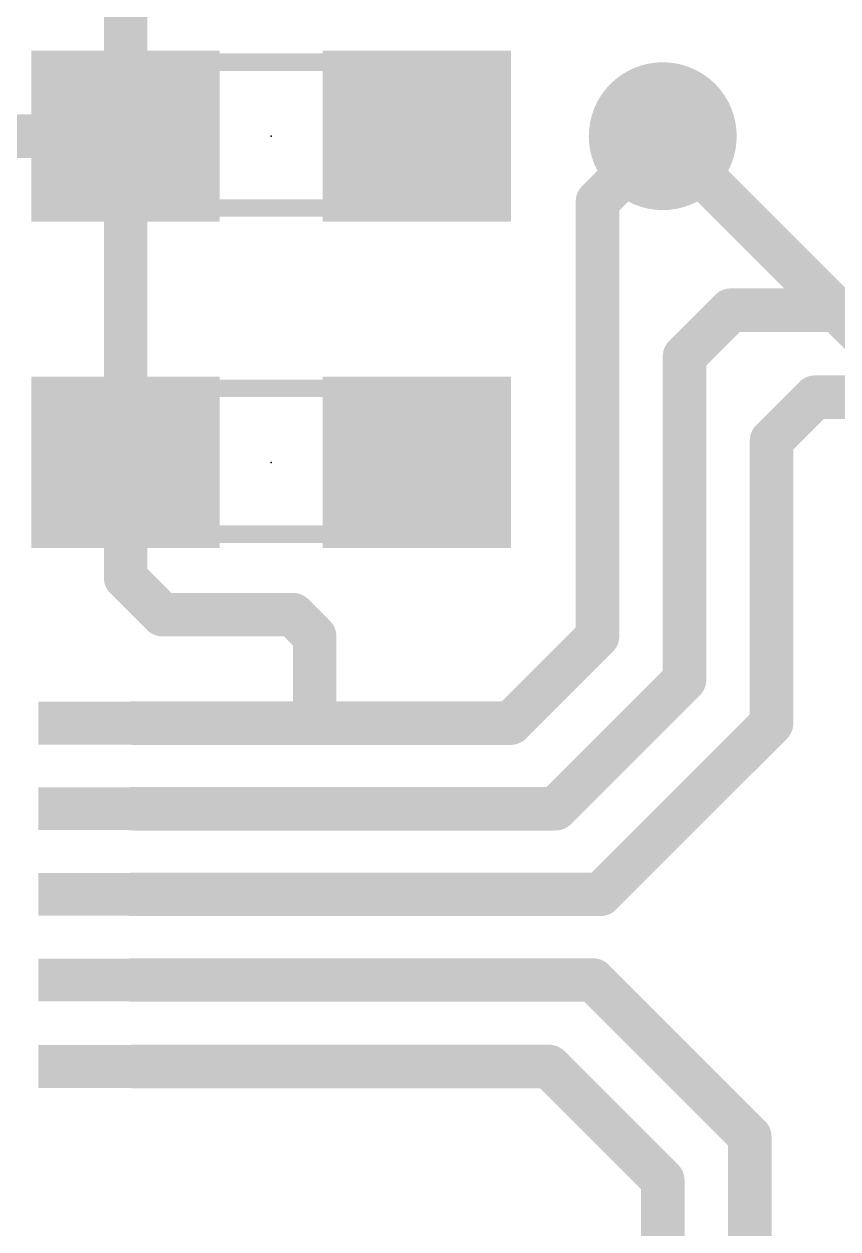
# Model space of a CAD drawing. Extents: x -37 to 70, y -9 to 26.
# Drawn here: x 20.78 to 25.53, y 10.76 to 17.8 of the extents above; entities that cross this region are included whole.
import ezdxf

# ---------------------------------------------------------------- set-up
doc = ezdxf.new("R2010")
doc.units = 0
for name, color, linetype in [('1', 12, 'CONTINUOUS'), ('16', 132, 'CONTINUOUS'), ('18', 110, 'CONTINUOUS'), ('23', 53, 'CONTINUOUS'), ('51', 53, 'CONTINUOUS')]:
    doc.layers.add(name, color=color, linetype=linetype)

# ---------------------------------------------------------------- blocks, each defined once
blk = doc.blocks.new('RECT')
blk.add_solid([(-0.5, -0.5), (0.5, -0.5), (-0.5, 0.5), (0.5, 0.5)])
blk = doc.blocks.new('ROUNDV')
at = {"const_width": 0.5}
blk.add_lwpolyline([(0, -0.25, 1), (0, 0.25, 1), (0, -0.25)], format="xyb", dxfattribs=at)

msp = doc.modelspace()

# ---------------------------------------------------------------- linework, layer by layer
at = {"layer": '1', "const_width": 0.254}
for points in [[(21.375, 18.2), (21.375, 17.145)], [(19.812, 17.145), (21.375, 17.145)], [(21.375, 15.24), (21.375, 17.145)], [(24.13, 16.764), (24.511, 17.145)], [(24.13, 14.224), (24.13, 16.764)], [(24.638, 15.859), (24.908, 16.129)], [(24.908, 16.129), (27.79, 16.129)], [(24.638, 13.97), (24.638, 15.859)], [(25.146, 15.367), (25.4, 15.621)], [(25.4, 15.621), (27.79, 15.621)], [(25.146, 13.716), (25.146, 15.367)], [(21.375, 15.24), (21.375, 14.566)], [(21.375, 14.566), (21.59, 14.351)], [(21.59, 14.351), (22.352, 14.351)], [(22.352, 14.351), (22.479, 14.224)], [(22.479, 14.224), (22.479, 13.7175)], [(23.6235, 13.7175), (24.13, 14.224)], [(23.8855, 13.2175), (24.638, 13.97)], [(21.416, 13.7175), (22.479, 13.7175)], [(22.479, 13.7175), (23.6235, 13.7175)], [(24.1475, 12.7175), (25.146, 13.716)], [(21.416, 13.2175), (23.8855, 13.2175)], [(21.416, 12.7175), (24.1475, 12.7175)], [(21.416, 12.2175), (24.1045, 12.2175)], [(24.1045, 12.2175), (25.019, 11.303)], [(21.416, 11.7125), (23.8475, 11.7125)], [(23.8475, 11.7125), (24.511, 11.049)], [(25.019, 11.303), (25.019, 10.033)], [(24.511, 11.049), (24.511, 9.779)]]:
    msp.add_lwpolyline(points, dxfattribs=at)
at = {"layer": '1', "const_width": 0.127}
for points in [[(21.4385, 17.145, 1), (21.3115, 17.145)], [(21.375, 17.0815, 1), (21.375, 17.2085)], [(24.5559, 17.1001, 1), (24.4661, 17.1899)], [(21.3115, 17.145, 1), (21.4385, 17.145)], [(24.1935, 16.764, 1), (24.0665, 16.764)], [(24.0851, 16.8089, 1), (24.1749, 16.7191)], [(24.908, 16.1925, 1), (24.908, 16.0655)], [(24.9529, 16.0841, 1), (24.8631, 16.1739)], [(24.7015, 15.859, 1), (24.5745, 15.859)], [(24.5931, 15.9039, 1), (24.6829, 15.8141)], [(25.4, 15.6845, 1), (25.4, 15.5575)], [(25.4449, 15.5761, 1), (25.3551, 15.6659)], [(25.2095, 15.367, 1), (25.0825, 15.367)], [(25.1011, 15.4119, 1), (25.1909, 15.3221)], [(21.4385, 15.24, 1), (21.3115, 15.24)], [(21.3115, 15.24, 1), (21.4385, 15.24)], [(21.4199, 14.6109, 1), (21.3301, 14.5211)], [(21.3115, 14.566, 1), (21.4385, 14.566)], [(21.59, 14.4145, 1), (21.59, 14.2875)], [(21.5451, 14.3061, 1), (21.6349, 14.3959)], [(22.3969, 14.3959, 1), (22.3071, 14.3061)], [(22.352, 14.2875, 1), (22.352, 14.4145)], [(22.5425, 14.224, 1), (22.4155, 14.224)], [(22.4341, 14.1791, 1), (22.5239, 14.2689)], [(24.0665, 14.224, 1), (24.1935, 14.224)], [(24.1749, 14.1791, 1), (24.0851, 14.2689)], [(24.6829, 13.9251, 1), (24.5931, 14.0149)], [(24.5745, 13.97, 1), (24.7015, 13.97)], [(21.416, 13.781, 1), (21.416, 13.654)], [(22.479, 13.781, 1), (22.479, 13.654)], [(22.479, 13.654, 1), (22.479, 13.781)], [(23.5786, 13.7624, 1), (23.6684, 13.6726)], [(23.6235, 13.654, 1), (23.6235, 13.781)], [(25.1909, 13.6711, 1), (25.1011, 13.7609)], [(22.4155, 13.7175, 1), (22.5425, 13.7175)], [(25.0825, 13.716, 1), (25.2095, 13.716)], [(21.416, 13.281, 1), (21.416, 13.154)], [(23.8406, 13.2624, 1), (23.9304, 13.1726)], [(23.8855, 13.154, 1), (23.8855, 13.281)], [(21.416, 12.781, 1), (21.416, 12.654)], [(24.1026, 12.7624, 1), (24.1924, 12.6726)], [(24.1475, 12.654, 1), (24.1475, 12.781)], [(21.416, 12.281, 1), (21.416, 12.154)], [(24.1494, 12.2624, 1), (24.0596, 12.1726)], [(24.1045, 12.154, 1), (24.1045, 12.281)], [(21.416, 11.776, 1), (21.416, 11.649)], [(23.8924, 11.7574, 1), (23.8026, 11.6676)], [(23.8475, 11.649, 1), (23.8475, 11.776)], [(25.0825, 11.303, 1), (24.9555, 11.303)], [(24.9741, 11.2581, 1), (25.0639, 11.3479)], [(24.5745, 11.049, 1), (24.4475, 11.049)], [(24.4661, 11.0041, 1), (24.5559, 11.0939)]]:
    msp.add_lwpolyline(points, format="xyb", dxfattribs=at)
at = {"layer": '16', "const_width": 0.254}
msp.add_lwpolyline([(26.035, 15.621), (24.511, 17.145)], dxfattribs=at)
at = {"layer": '16', "const_width": 0.127}
msp.add_lwpolyline([(24.5559, 17.1899, 1), (24.4661, 17.1001)], format="xyb", dxfattribs=at)
at = {"layer": '23'}
for p in [(22.225, 17.145), (22.225, 15.24)]:
    msp.add_point(p, dxfattribs=at)
at = {"layer": '51', "const_width": 0.1016}
for points in [[(21.869, 17.577), (22.581, 17.577)], [(21.869, 16.726), (22.581, 16.726)], [(21.869, 15.672), (22.581, 15.672)], [(21.869, 14.821), (22.581, 14.821)]]:
    msp.add_lwpolyline(points, dxfattribs=at)
at = {"layer": '51', "const_width": 0.0508}
for points in [[(21.869, 17.6024, 1), (21.869, 17.5516)], [(22.581, 17.5516, 1), (22.581, 17.6024)], [(21.869, 16.7514, 1), (21.869, 16.7006)], [(22.581, 16.7006, 1), (22.581, 16.7514)], [(21.869, 15.6974, 1), (21.869, 15.6466)], [(22.581, 15.6466, 1), (22.581, 15.6974)], [(21.869, 14.8464, 1), (21.869, 14.7956)], [(22.581, 14.7956, 1), (22.581, 14.8464)]]:
    msp.add_lwpolyline(points, format="xyb", dxfattribs=at)

# ---------------------------------------------------------------- block references
at = {"layer": '1', "xscale": 1.1}
for p in [(21.375, 17.145), (23.075, 17.145), (21.375, 15.24), (23.075, 15.24)]:
    msp.add_blockref('RECT', p, dxfattribs=at)
at = {"layer": '1', "xscale": 1.1, "yscale": 0.25}
for p in [(21.416, 13.7175), (21.416, 13.2175), (21.416, 12.7175), (21.416, 12.2175), (21.416, 11.7125)]:
    msp.add_blockref('RECT', p, dxfattribs=at)
at = {"layer": '18', "xscale": 0.8636, "yscale": 0.8636}
msp.add_blockref('ROUNDV', (24.511, 17.145), dxfattribs=at)
msp.add_blockref('ROUNDV', (24.511, 17.145), dxfattribs=at)
at = {"layer": '51', "xscale": 0.5001, "yscale": 0.95}
for p in [(21.6369, 17.1501), (22.8053, 17.1501), (21.6369, 15.2451), (22.8053, 15.2451)]:
    msp.add_blockref('RECT', p, dxfattribs=at)

doc.saveas('drawing.dxf')
